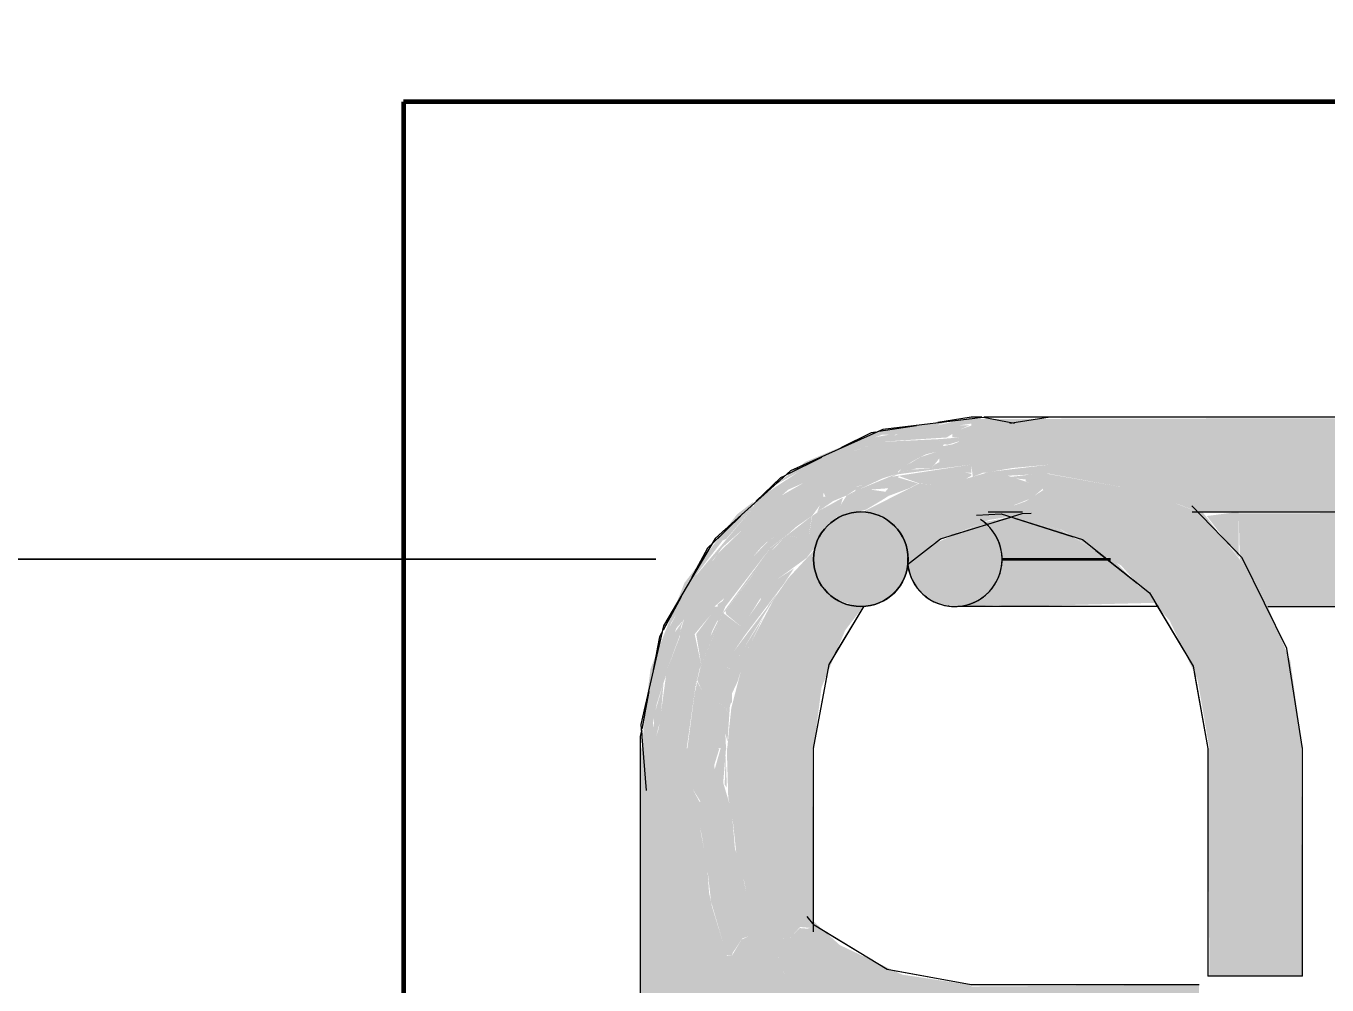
# Model space of a CAD drawing. Header units: millimetres. Extents: x 2384 to 38512, y -3571 to 48684.
# Drawn here: x 3072.2 to 3237.2, y 43203 to 43324.6 of the extents above; entities that cross this region are included whole.
import ezdxf

# ---------------------------------------------------------------- set-up
doc = ezdxf.new("R2010")
doc.units = ezdxf.units.MM
for name, color, linetype, lineweight in [('AA_Dim', 7, 'Continuous', 9), ('AA_Dim-20', 7, 'Continuous', 9), ('AA_Linii', 7, 'Continuous', 9), ('AA_Oformlenie', 7, 'Continuous', 9), ('AF_Stena_Опалубка', 253, 'Continuous', 20), ('KR_Armatura', 7, 'Continuous', 20), ('KR_Armatura_Tonkie', 7, 'Continuous', 20)]:
    doc.layers.add(name, color=color, linetype=linetype, lineweight=lineweight)
doc.styles.add('ISOCPEUR_1', font='isocpeur.ttf', dxfattribs={"width": 0.9, "height": 50})
doc.dimstyles.new('05_Округл_5мм__прозр__1', dxfattribs={"dimscale": 304.8, "dimtxt": 49.799059, "dimasz": 0.111549, "dimexe": 0.098425, "dimexo": 0.065617, "dimgap": 0.006562, "dimtad": 1, "dimdec": 0, "dimrnd": 5, "dimdsep": 46, "dimtxsty": 'ISOCPEUR_1', "dimblk1": 'OBLIQUE', "dimblk2": 'OBLIQUE', "dimsah": 1, "dimcen": 0.09, "dimdle": 0.098425, "dimazin": 0, "dimtfac": 1, "dimtdec": 4, "dimtix": 1, "dimtmove": 0, "dimatfit": 3, "dimfxl": 1, "dimtvp": 1, "dimtolj": 1, "dimtzin": 0, "dimlwd": 18, "dimlwe": 18, "dimarcsym": 2})

# ---------------------------------------------------------------- blocks, each defined once
blk = doc.blocks.new('265_Выпуск П одной длины _НесАрм_РабПлоск_ - В1 _d12_ t250 угловой-3781655-Схема армирования стен входной группы в_о Г_1-Е_1_2_1-3_1 на отм_ -0_920')
at = {"layer": 'KR_Armatura_Tonkie'}
h = blk.add_hatch(color=256, dxfattribs=at)
h.paths.add_polyline_path([(10.22, 0), (13.46, 0.19), (7.39, 3.76), (1.09, 5.34), (-2.32, 4.71), (-1.35, 3.72), (-0.8, 3), (-0.2, 1.55), (0, 0), (9.38, 0)])
h.paths.add_polyline_path([(30, 0.21), (30, 6), (25.96, 5.48), (30, 0.22)])
for points in [[(35.19, 0), (82, 0), (82, 6), (30, 5.8), (30.16, 0), (32.75, 0)], [(100, 0), (100.42, 2.08), (100.93, 3.16), (101.7, 4.21), (99.86, 4.98), (92.09, 5.77), (82, 5.83), (82, 0), (99.56, 0)], [(-6, -6), (-4.45, -5.8), (-3, -5.2), (-1.76, -4.24), (-0.8, -3), (-0.2, -1.55), (0, 0), (-0.2, 1.55), (-0.97, 3.21), (-2.35, 4.7), (-9.33, 1.66), (-11.95, -0.36), (-11.6, -2.01), (-11.2, -3), (-10.24, -4.24), (-9, -5.2), (-7.55, -5.8)], [(0.84, -6), (19.4, -5.53), (14.52, -0.45), (13.77, 0), (0, 0), (-0.4, -2.01), (-0.8, -3), (-1.76, -4.24), (-4.08, -5.75), (-4.45, -5.98), (-0.6, -5.8)], [(34.96, -6), (82, -5.8), (82, 0), (30.16, 0), (32.75, -3.69), (33.71, -6)], [(115.22, -5.29), (112.72, -2.34), (112.44, -2.12), (113.3, -3.65), (113.76, -4.24), (115, -5.2)]]:
    blk.add_hatch(color=256, dxfattribs=at).paths.add_polyline_path(points)
h = blk.add_hatch(color=256, dxfattribs=at)
h.paths.add_polyline_path([(82, -6), (93.89, -5.8), (96.7, -5.64), (105.4, -5.92), (104.45, -5.8), (102.62, -4.9), (101.76, -4.24), (100.8, -3), (100.2, -1.55), (100, 0), (82, 0), (82, -5.8)])
h.paths.add_polyline_path([(112.9, -6), (115.61, -5.8), (115, -5.2), (113.3, -3.65), (112.65, -2.63), (112.2, -1.94), (111.76, -1.63), (110.66, -3.7), (109.78, -4.6), (109, -5.2), (106.74, -5.9), (107.85, -5.92), (111.8, -5.98)])
at = {"layer": 'KR_Armatura'}
for centre, start, end in [((-6, 0), 177.7442, 57.2257), ((118, 0), 204.0267, 223.7698)]:
    blk.add_arc(centre, 6, start, end, dxfattribs=at)
at = {"layer": 'KR_Armatura_Tonkie', "lineweight": 35}
for p, q in [((0, 0), (13.77, 0)), ((100, 0), (97, 0))]:
    blk.add_line(p, q, dxfattribs=at)
at = {"layer": 'KR_Armatura_Tonkie'}
for p, q in [((-11.5, -2.4), (-11.59, -2.17)), ((-9.58, -4.81), (-9.77, -4.67)), ((-6.72, -5.96), (-6.87, -5.94)), ((33.71, -6), (82, -6))]:
    blk.add_line(p, q, dxfattribs=at)
at = {"layer": 'KR_Armatura_Tonkie', "flags": 128}
for points in [[(-11.94, -0.87), (-11.95, -0.78), (-11.96, -0.7)], [(-10.71, -3.72), (-10.77, -3.63), (-10.82, -3.58)], [(-8.22, -5.57), (-8.34, -5.53), (-8.39, -5.5)], [(19.83, -6), (18.68, -6), (17.32, -6), (15.98, -6), (14.67, -6), (13.38, -6), (12.11, -6), (10.88, -6), (9.67, -6), (8.5, -6), (7.36, -6), (6.26, -6), (5.2, -6), (4.18, -6), (3.19, -6), (2.25, -6), (1.36, -6), (0.51, -6), (-0.29, -6), (-1.05, -6), (-1.75, -6), (-2.4, -6), (-3, -6), (-3.55, -6), (-4.05, -6), (-4.49, -6), (-4.87, -6), (-5.2, -6), (-5.48, -6), (-5.62, -6)], [(115.69, -6), (115.16, -6), (114.57, -6), (113.93, -6), (113.24, -6), (112.5, -6), (111.71, -6), (110.88, -6), (109.99, -6), (109.07, -6), (108.09, -6), (107.08, -6), (106.03, -6), (104.94, -6), (103.81, -6), (102.65, -6), (101.45, -6), (100.22, -6), (98.97, -6), (97.68, -6), (96.38, -6), (95.04, -6), (93.69, -6), (92.32, -6), (90.93, -6), (89.53, -6), (88.12, -6), (86.7, -6), (85.26, -6), (83.83, -6), (82.39, -6), (82, -6)]]:
    blk.add_lwpolyline(points, dxfattribs=at)
at = {"layer": 'KR_Armatura_Tonkie'}
for centre, start, end in [((-6, 0), 360, 52.1548), ((-6, 0), 183.4323, 360), ((118, 0), 200.9234, 240)]:
    blk.add_arc(centre, 6, start, end, dxfattribs=at)
blk = doc.blocks.new('350_Хомут прямоугольный верт _НесАрм_РабПлоск_ - 350_Хомут прямоугольный верт _НесАрм_РабПлоск_-3780184-Схема армирования стен входной группы в_о Г_1-Е_1_2_1-3_1 на отм_ -0_920')
at = {"layer": 'KR_Armatura_Tonkie'}
h = blk.add_hatch(color=256, dxfattribs=at)
h.paths.add_polyline_path([(3192.06, 43191), (3192.06, 43203), (3183.31, 43204.31), (3175.39, 43208.06), (3172.06, 43211.08), (3171.66, 43210.24), (3171.26, 43210.14), (3170.3, 43210.22), (3169.06, 43208.94), (3167.74, 43208.86), (3167.61, 43206.15), (3171.35, 43197.54), (3171.86, 43196.75), (3172.06, 43196.21), (3181.19, 43192.43), (3187.18, 43191.64)])
h.paths.add_polyline_path([(3161.68, 43206.66), (3161.82, 43207.1), (3163.06, 43208.93), (3163.78, 43209.15), (3163.65, 43210.91), (3164.51, 43211.66), (3164.93, 43211.55), (3164.14, 43212.96), (3163.54, 43214.66), (3162.94, 43217.53), (3162.09, 43220.32), (3161.69, 43225.02), (3160.6, 43228.65), (3160.96, 43233), (3160.86, 43235.09), (3159.52, 43230.32), (3159.56, 43228.4), (3159.06, 43226.79), (3157.61, 43226.21), (3156.27, 43228.7), (3157.89, 43221.97), (3158.62, 43217.53), (3159.06, 43213.57), (3160.87, 43207.39), (3161.06, 43206.82)])
h.paths.add_polyline_path([(3227.52, 43233), (3234.06, 43233), (3232.53, 43244.11), (3228.43, 43254), (3221.37, 43263), (3220.27, 43263.2), (3216.06, 43264.81), (3210.74, 43266.22), (3201.19, 43267.92), (3197.16, 43267.45), (3197.16, 43267.3), (3198.98, 43267.11), (3198.98, 43266.87), (3201.13, 43265.99), (3201.19, 43265.76), (3198.98, 43264.35), (3197.33, 43263.75), (3197.5, 43262.48), (3197.16, 43262.31), (3203.54, 43260.72), (3211.09, 43256.19), (3217.22, 43249.21), (3220.77, 43241.71), (3222.27, 43233), (3226.51, 43233)])
h.paths.add_polyline_path([(3150.06, 43233), (3151.4, 43241.07), (3151.77, 43243.36), (3152.1, 43244.56), (3153.99, 43248.91), (3155.43, 43251.37), (3157.29, 43255.19), (3160.54, 43259.38), (3160.98, 43259.57), (3164.34, 43263.47), (3164.44, 43264.29), (3162.36, 43262.7), (3155.69, 43254), (3151.39, 43243.11), (3150.27, 43234.55)])
h.paths.add_polyline_path([(3152.09, 43234.49), (3152.63, 43236.61), (3153.03, 43241.26), (3151.82, 43237.15), (3151.82, 43235.22), (3151.84, 43235.15)])
h.paths.add_polyline_path([(3161.16, 43237.58), (3161.58, 43238.75), (3161.73, 43238.85), (3161.72, 43240), (3161.72, 43240.14), (3162.64, 43244.72), (3164.48, 43247.83), (3167.55, 43252.81), (3166.4, 43251.28), (3166.24, 43250.96), (3161.93, 43245.29), (3161.51, 43243.06), (3160.78, 43243.43), (3157.98, 43242.82), (3157.73, 43243.31), (3157.32, 43241.63), (3157.91, 43240.36), (3160.98, 43238.11), (3161.15, 43237.59)])
h.paths.add_polyline_path([(3153.56, 43243.17), (3155.15, 43247.49), (3155.24, 43248.45), (3155.6, 43249.32), (3154.48, 43247.72), (3153.99, 43246.02), (3153.85, 43245.1)])
h.paths.add_polyline_path([(3157.81, 43243.65), (3159.24, 43247.99), (3160.1, 43249.71), (3159.09, 43250.04), (3157.18, 43247.49), (3157.53, 43245.38)])
h.paths.add_polyline_path([(3162.95, 43248.01), (3163.02, 43248.35), (3165.35, 43252.09), (3165.27, 43253.68), (3167.15, 43253.96), (3167.15, 43254.22), (3171.16, 43257.15), (3172.27, 43258.55), (3172.87, 43260), (3174.06, 43261.43), (3175.49, 43262.8), (3175.62, 43263), (3175.28, 43263), (3175.78, 43264.81), (3172.87, 43263.18), (3171.89, 43262.48), (3171.39, 43259.54), (3168.66, 43260), (3166.55, 43257.88), (3160.88, 43250.45), (3161, 43250.02), (3162.95, 43248.4)])
h.paths.add_polyline_path([(3158.03, 43251), (3159.5, 43251), (3160.77, 43252.09), (3164.3, 43257.21), (3165.38, 43258.46), (3166.61, 43259.61), (3168.77, 43260.14), (3169.92, 43261.16), (3171.89, 43262.51), (3173.19, 43264.29), (3173.34, 43265.43), (3172.38, 43267.38), (3173.85, 43268.42), (3167, 43264.51), (3164.85, 43262.48), (3159.91, 43257.71), (3158.86, 43256.16), (3156.98, 43251.79), (3158.03, 43251.31)])
h.paths.add_polyline_path([(3181.64, 43265.05), (3184.18, 43266), (3185.33, 43266.61), (3182.74, 43267.38), (3181.17, 43265.56)])
h.paths.add_polyline_path([(3177.37, 43265.59), (3177.79, 43265.83), (3182.1, 43267.86), (3177.37, 43266.1), (3177.37, 43265.74)])
h.paths.add_polyline_path([(3167.17, 43266.39), (3174.91, 43270.74), (3180.73, 43272.78), (3182.7, 43272.83), (3179.96, 43271.69), (3176.63, 43270.53), (3175.06, 43269.15), (3178.87, 43270.42), (3180.6, 43271.03), (3181.16, 43271.93), (3188.95, 43272.44), (3190.21, 43273.24), (3191.78, 43273.96), (3187.82, 43273.99), (3188.58, 43274.28), (3190.51, 43274.8), (3180.4, 43273.24), (3171.06, 43269.37), (3168.11, 43267.11)])
h.paths.add_polyline_path([(3182.77, 43267.88), (3185.06, 43268.51), (3187.02, 43268.52), (3188.15, 43269.97), (3187.71, 43270.64), (3185.67, 43269.97), (3183.37, 43268.63), (3182.78, 43267.94)])
h.paths.add_polyline_path([(3189.07, 43271.52), (3190.66, 43272), (3190.41, 43272.44), (3188.2, 43272.24), (3187.82, 43271.72), (3188.81, 43271.56)])
h = blk.add_hatch(color=256, dxfattribs=at)
h.paths.add_polyline_path([(3155.04, 43233), (3155.97, 43233), (3157.29, 43242.32), (3160.88, 43251), (3166.61, 43258.46), (3168.77, 43260.14), (3166.6, 43259.6), (3164.25, 43257.15), (3162.01, 43254), (3160.51, 43251.69), (3159.91, 43251.28), (3159.91, 43251), (3158.03, 43251), (3158.03, 43251.31), (3156.98, 43251.79), (3159.32, 43256.91), (3160.53, 43258.54), (3168.87, 43265.83), (3172.38, 43267.38), (3173.58, 43264.94), (3173.27, 43264.94), (3173.19, 43264.29), (3172.87, 43264.18), (3172.87, 43263.85), (3172.53, 43263), (3174.55, 43264.38), (3182.74, 43267.77), (3192.06, 43269), (3192.06, 43273.95), (3189.66, 43273.08), (3189.66, 43272.46), (3190.48, 43272.43), (3190.51, 43271.9), (3189.66, 43271.56), (3188.94, 43271.43), (3188.47, 43271.34), (3188.59, 43271.6), (3187.95, 43271.9), (3188.2, 43272.24), (3181.14, 43271.9), (3180.5, 43270.99), (3175.31, 43269.37), (3177.17, 43270.74), (3180.61, 43271.9), (3182.2, 43272.59), (3182.67, 43272.97), (3179.83, 43272.47), (3174.91, 43270.74), (3172.45, 43269.57), (3164.77, 43264.54), (3164.34, 43263.47), (3156.76, 43254.46), (3154.42, 43249.55), (3153.26, 43247.49), (3151.82, 43243.85), (3151.49, 43241.43), (3150.87, 43238.71), (3150.27, 43233), (3154.51, 43233)])
h.paths.add_polyline_path([(3152.09, 43234.49), (3151.69, 43236.21), (3152.19, 43238.7), (3153.36, 43242.29), (3152.43, 43235.51)])
h.paths.add_polyline_path([(3153.56, 43243.17), (3154.48, 43247.72), (3154.66, 43248.26), (3155.65, 43249.37), (3155.2, 43247.99), (3155.12, 43247.23), (3153.83, 43243.87)])
h.paths.add_polyline_path([(3157.81, 43243.65), (3156.98, 43247.49), (3159.09, 43250.04), (3159.91, 43249.77), (3159.91, 43249.28), (3159.91, 43249.12), (3158.86, 43246.95)])
h.paths.add_polyline_path([(3168.77, 43260.14), (3168.81, 43260.15), (3169.59, 43260.89)])
h.paths.add_polyline_path([(3176.29, 43265.1), (3177.37, 43265.82), (3177.37, 43266.04), (3177.53, 43266.2), (3177.68, 43266.26), (3182.55, 43267.8), (3177.37, 43265.66)])
h.paths.add_polyline_path([(3182.77, 43267.88), (3182.82, 43268.16), (3184.57, 43269.41), (3186.34, 43270.31), (3187.71, 43270.64), (3188.15, 43269.97), (3188.02, 43269.93), (3188.02, 43269.31), (3187.44, 43269), (3187.02, 43268.52), (3184.57, 43268.37)])
h.paths.add_polyline_path([(3190.12, 43273.92), (3192.06, 43274.2), (3192.06, 43275), (3187.76, 43273.96), (3189.66, 43273.92)])
h = blk.add_hatch(color=256, dxfattribs=at)
h.paths.add_polyline_path([(3806.06, 43269), (3938.06, 43269), (3938.06, 43275), (3811.86, 43274.8), (3806.34, 43269.27)])
h.paths.add_polyline_path([(3667.36, 43269), (3806.06, 43269), (3806.06, 43269.27), (3805.79, 43269.28), (3800.06, 43275), (3192.06, 43274.8), (3192.06, 43273.97), (3192.06, 43273.82), (3192.06, 43269), (3638.54, 43269)])
h = blk.add_hatch(color=256, dxfattribs=at)
h.paths.add_polyline_path([(3159.06, 43233), (3160.32, 43233.05), (3160.87, 43234.93), (3161.14, 43233.83), (3161.49, 43238.92), (3161.15, 43237.59), (3160.96, 43238.12), (3157.91, 43240.36), (3157.32, 43241.44), (3156.98, 43240), (3156.06, 43233), (3157.61, 43233)])
h.paths.add_polyline_path([(3161.68, 43239.9), (3162.4, 43241.43), (3163.81, 43245.78), (3165.71, 43249.67), (3162.82, 43245.06), (3162.36, 43244.04), (3161.7, 43240)])
h.paths.add_polyline_path([(3157.73, 43243.31), (3157.98, 43242.82), (3160.78, 43243.43), (3161.52, 43243.08), (3161.99, 43245.38), (3163.45, 43247.49), (3168.29, 43253.87), (3169.59, 43255.85), (3166.61, 43253.88), (3165.27, 43253.68), (3165.36, 43251.85), (3162.95, 43248.4), (3160.64, 43250.15), (3164.13, 43254.74), (3167.08, 43258.48), (3168.72, 43260.08), (3166.55, 43258.38), (3160.55, 43250.19), (3157.77, 43243.47)])
h.paths.add_polyline_path([(3157.06, 43240.58), (3157.61, 43243.11), (3157.29, 43242.32)])
h.paths.add_polyline_path([(3171.39, 43259.54), (3171.85, 43262.48), (3168.66, 43260), (3169.59, 43259.85)])
h.paths.add_polyline_path([(3175.06, 43262.2), (3177.37, 43262.91), (3178.74, 43263.3), (3180.79, 43264.53), (3181.63, 43265.06), (3181.15, 43265.56), (3179.27, 43265.83), (3181.55, 43266), (3182.89, 43267.55), (3185.53, 43266.59), (3188.29, 43266.36), (3191.32, 43267.17), (3192.06, 43267.59), (3192.06, 43267.82), (3191.27, 43268.02), (3192.06, 43267.95), (3192.06, 43269), (3181.96, 43267.45), (3176.27, 43265.09), (3175.58, 43264), (3175.06, 43262.48)])
h.paths.add_polyline_path([(3172.58, 43262.98), (3174.39, 43264.14), (3172.58, 43263.04)])
h = blk.add_hatch(color=256, dxfattribs=at)
h.paths.add_polyline_path([(3831.38, 43263), (3938.06, 43263.2), (3938.06, 43269), (3806.06, 43269), (3812.06, 43263), (3831.15, 43263)])
h.paths.add_polyline_path([(3725, 43263), (3800.27, 43263.2), (3806.06, 43269), (3288.06, 43269), (3297.42, 43267.24), (3304.62, 43266.51), (3307.34, 43265.81), (3312.99, 43264.6), (3316.14, 43263.2), (3317.48, 43263), (3696.18, 43263)])
h.paths.add_polyline_path([(3202.06, 43269), (3192.06, 43269), (3192.26, 43267.45), (3193.52, 43267.96), (3193.8, 43267.96), (3197.29, 43268.57), (3198.98, 43268.72)])
h.paths.add_polyline_path([(3278.25, 43263), (3288.06, 43263.2), (3288.06, 43269), (3202.06, 43269), (3202.06, 43267.81), (3210.61, 43266.25), (3210.84, 43266.22), (3211.27, 43266), (3212.61, 43265.73), (3218.51, 43263.91), (3220.31, 43263.2), (3221.37, 43263), (3263.84, 43263)])
for points in [[(3154.51, 43147), (3156.06, 43147), (3156.06, 43233), (3150.06, 43233), (3150.27, 43147), (3153.06, 43147)], [(3228.06, 43204.1), (3234.06, 43204.1), (3233.86, 43233), (3222.06, 43233), (3222.27, 43204.1), (3226.51, 43204.1)], [(3206.19, 43191), (3220.96, 43191.2), (3220.96, 43203), (3192.06, 43202.8), (3192.06, 43191)]]:
    blk.add_hatch(color=256, dxfattribs=at).paths.add_polyline_path(points)
h = blk.add_hatch(color=256, dxfattribs=at)
h.paths.add_polyline_path([(3156.06, 43147), (3161.06, 43147), (3161.06, 43206.82), (3159.17, 43212.96), (3159.06, 43213.57), (3158.81, 43214.66), (3158.57, 43218.19), (3157.25, 43225.02), (3156.71, 43227.89), (3157.73, 43226.25), (3159.06, 43226.79), (3159.67, 43228.4), (3159.47, 43230.9), (3160.12, 43233), (3156.06, 43233), (3156.06, 43150.11)])
h.paths.add_polyline_path([(3161.06, 43228.03), (3160.92, 43232.51), (3160.79, 43228.4), (3160.96, 43228.17)])
for p, q in [((3192.06, 43275), (3187.81, 43274.34)), ((3193.4, 43275), (3192.06, 43275)), ((3800.63, 43275), (3193.71, 43275)), ((3185.12, 43273.93), (3180.32, 43273.18)), ((3173.08, 43269.92), (3168.73, 43267.76)), ((3162.81, 43262.46), (3159.32, 43259.09)), ((3194.19, 43263), (3198.55, 43263)), ((3220.06, 43263), (3220.72, 43263)), ((3220.86, 43263), (3295.8, 43263)), ((3155.28, 43252.24), (3152.97, 43247.98)), ((3151.19, 43240.23), (3150.27, 43235.47)), ((3150.06, 43233), (3150.06, 43147))]:
    blk.add_line(p, q, dxfattribs=at)
at = {"layer": 'KR_Armatura_Tonkie', "lineweight": 9}
for p, q in [((3222.06, 43233), (3222.06, 43204.1)), ((3234.06, 43204.1), (3234.06, 43233)), ((3234.06, 43204.1), (3222.06, 43204.1)), ((3220.96, 43203), (3192.06, 43203))]:
    blk.add_line(p, q, dxfattribs=at)
at = {"layer": 'KR_Armatura_Tonkie', "lineweight": 9, "flags": 128}
for points in [[(3197.55, 43274.21), (3193.59, 43274.97), (3180.84, 43273.47), (3169.14, 43268.19), (3159.58, 43259.62), (3153.05, 43248.56), (3150.17, 43236.05), (3150.85, 43227.67)], [(3234.06, 43233), (3232.1, 43245.69), (3226.4, 43257.19), (3220.03, 43263.79)], [(3192.71, 43262.59), (3195.84, 43262.76), (3206.17, 43259.48), (3214.65, 43252.74), (3220.19, 43243.43), (3222.06, 43233)], [(3192.06, 43203), (3181.41, 43204.96), (3172.14, 43210.57), (3171.27, 43211.68)]]:
    blk.add_lwpolyline(points, dxfattribs=at)
at = {"layer": 'KR_Armatura_Tonkie', "flags": 128}
for points in [[(3179.95, 43273.13), (3179.37, 43273.04), (3175.52, 43271.13)], [(3168.4, 43267.59), (3167.87, 43267.33), (3164.78, 43264.35)], [(3159.05, 43258.83), (3158.63, 43258.42), (3156.58, 43254.64)], [(3152.79, 43247.65), (3152.51, 43247.14), (3151.7, 43242.91)], [(3150.2, 43235.1), (3150.09, 43234.53), (3150.06, 43233)]]:
    blk.add_lwpolyline(points, dxfattribs=at)
blk = doc.blocks.new('350_Хомут прямоугольный верт _НесАрм_РабПлоск_ - 350_Хомут прямоугольный верт _НесАрм_РабПлоск_-V2-Схема армирования стен входной группы в_о Г_1-Е_1_2_1-3_1 на отм_ -0_920')
at = {"layer": 'KR_Armatura_Tonkie', "lineweight": 9}
for p, q in [((3180.84, 43273.47), (3179.49, 43272.86)), ((3197.56, 43262.22), (3204.98, 43259.85)), ((3207.88, 43258.11), (3213.11, 43253.96)), ((3215.48, 43251.35), (3219.05, 43245.35)), ((3220.33, 43242.63), (3222.06, 43233)), ((3222.06, 43233), (3222.06, 43204.1)), ((3234.06, 43204.1), (3234.06, 43233)), ((3179.47, 43206.13), (3173.59, 43209.69)), ((3192.06, 43203), (3182.29, 43204.79)), ((3233.86, 43204.1), (3222.27, 43204.1)), ((3220.96, 43203), (3192.06, 43203))]:
    blk.add_line(p, q, dxfattribs=at)
at = {"layer": 'KR_Armatura_Tonkie'}
for p, q in [((3169.38, 43268.08), (3168.73, 43267.76)), ((3160.37, 43260.1), (3159.32, 43259.09)), ((3153.72, 43249.37), (3152.97, 43247.98)), ((3150.6, 43237.2), (3150.27, 43235.47))]:
    blk.add_line(p, q, dxfattribs=at)
at = {"layer": 'KR_Armatura_Tonkie', "flags": 128}
for points in [[(3179.95, 43273.13), (3179.37, 43273.04), (3176.66, 43271.69)], [(3168.4, 43267.59), (3167.87, 43267.33), (3166.59, 43266.1)], [(3159.05, 43258.83), (3158.63, 43258.42), (3157.54, 43256.41)], [(3152.79, 43247.65), (3152.51, 43247.14), (3152.22, 43245.63)], [(3150.2, 43235.1), (3150.09, 43234.53), (3150.06, 43233)]]:
    blk.add_lwpolyline(points, dxfattribs=at)
at = {"layer": 'KR_Armatura_Tonkie', "lineweight": 9, "flags": 128}
for points in [[(3170.07, 43268.61), (3169.14, 43268.19), (3167.3, 43266.55)], [(3160.94, 43260.84), (3159.58, 43259.62), (3158.16, 43257.22)], [(3227.14, 43255.68), (3226.4, 43257.19), (3224.39, 43259.27)], [(3154.1, 43250.34), (3153.05, 43248.56), (3152.57, 43246.47)], [(3232.23, 43244.83), (3232.1, 43245.69), (3230.75, 43248.4)], [(3150.81, 43238.84), (3150.17, 43236.05), (3150.28, 43234.71)]]:
    blk.add_lwpolyline(points, dxfattribs=at)
blk = doc.blocks.new('350_Стержень верт с удлинением концов _НесАрм_РабПлоск_ - 350_Стержень верт с удлинением концов _НесАрм_РабПлоск_-3794748-Схема армирования стен входной группы в_о Г_1-Е_1_2_1-3_1 на отм_ -0_920')
at = {"layer": 'KR_Armatura_Tonkie'}
blk.add_hatch(color=256, dxfattribs=at).paths.add_polyline_path([(12.23, 18.72), (13.78, 18.93), (15.23, 19.53), (16.47, 20.48), (17.42, 21.72), (18.02, 23.17), (18.23, 24.72), (18.02, 26.28), (17.42, 27.72), (16.47, 28.97), (14.55, 30.2), (13.78, 30.52), (11.53, 30.63), (9.91, 30.2), (9.23, 29.92), (7.98, 28.97), (7.03, 27.72), (6.43, 26.28), (6.23, 24.72), (6.62, 22.71), (7.03, 21.72), (7.98, 20.48), (9.23, 19.53), (11.53, 18.81)])
at = {"layer": 'AA_Oformlenie'}
for start, end in [(360, 180), (180, 360)]:
    blk.add_arc((12.23, 24.72), 6, start, end, dxfattribs=at)
at = {"layer": 'KR_Armatura_Tonkie'}
blk.add_circle((12.23, 24.72), 6, dxfattribs=at)
blk = doc.blocks.new('350_Стержень П торец СК-СГ _НесАрм_РабПлоск_ - 350_Стержень П торец СК-СГ _НесАрм_РабПлоск_-3787888-Схема армирования стен входной группы в_о Г_1-Е_1_2_1-3_1 на отм_ -0_920')
at = {"layer": 'KR_Armatura_Tonkie'}
blk.add_hatch(color=256, dxfattribs=at).paths.add_polyline_path([(3263.84, 43263), (3288.06, 43263.2), (3288.06, 43275), (3202.06, 43274.8), (3202.06, 43267.81), (3210.61, 43266.25), (3210.84, 43266.22), (3211.27, 43266), (3212.61, 43265.73), (3218.51, 43263.91), (3220.51, 43263.16), (3221.37, 43263), (3235.01, 43263)])
h = blk.add_hatch(color=256, dxfattribs=at)
h.paths.add_polyline_path([(3162.95, 43233), (3172.06, 43233), (3173.08, 43240.76), (3176.08, 43248), (3178.42, 43251.05), (3177.37, 43251.09), (3176.12, 43251.37), (3174.66, 43252.11), (3173.82, 43252.76), (3172.58, 43254.68), (3172.27, 43255.45), (3172.1, 43257.27), (3172.05, 43258.04), (3168.84, 43254.58), (3167.02, 43251.92), (3164.1, 43246.38), (3163.35, 43244.75), (3161.63, 43238.12), (3161.35, 43235.49), (3161.12, 43233), (3161.82, 43233)])
h.paths.add_polyline_path([(3184.01, 43256.64), (3187.37, 43259.11), (3194.3, 43261.98), (3197.55, 43262.49), (3197.54, 43263.88), (3199.74, 43264.76), (3201.2, 43266), (3200.83, 43266.22), (3199.93, 43266.52), (3196.68, 43267.59), (3202.06, 43267.87), (3202.06, 43269), (3194.33, 43268.07), (3191.78, 43267.31), (3188.02, 43266.39), (3185.4, 43266.58), (3178.28, 43262.97), (3180.38, 43262.48), (3181.11, 43262.16), (3182.3, 43261.24), (3183.58, 43259.23), (3183.86, 43258.55), (3184.06, 43257)])
h = blk.add_hatch(color=256, dxfattribs=at)
h.paths.add_polyline_path([(3166.06, 42445), (3172.06, 42445), (3171.86, 43111.13), (3170.83, 43112.4), (3170.12, 43115.14), (3168.85, 43118.18), (3167.39, 43120.46), (3164.51, 43123.62), (3162.89, 43123.39), (3161.68, 43121.68), (3160.87, 43120.5), (3160.24, 43120.47), (3160.06, 43119.96), (3160.27, 42445), (3164.51, 42445)])
h.paths.add_polyline_path([(3167.61, 43121.35), (3169.06, 43122.08), (3170.3, 43124.21), (3171.59, 43124.2), (3172.06, 43124.65), (3171.83, 43196.81), (3170.25, 43200.2), (3168.42, 43204.31), (3168.29, 43204.53), (3167.61, 43206.47), (3167.79, 43208.87), (3169.06, 43208.94), (3170.36, 43210.36), (3171.66, 43210.24), (3171.86, 43210.34), (3172.06, 43211.08), (3171.86, 43233), (3161.06, 43233), (3161.24, 43226.82), (3161.82, 43223.85), (3162.26, 43219.78), (3163.29, 43216.02), (3163.66, 43214.03), (3164.51, 43211.66), (3163.65, 43210.91), (3163.78, 43209.15), (3162.95, 43208.77), (3161.68, 43206.66), (3161.06, 43206.74), (3161.06, 43147), (3161.82, 43136.94), (3162.16, 43134.62), (3162.77, 43132.95), (3163.35, 43128.41), (3164.51, 43125.06), (3166.06, 43122.25), (3166.94, 43121.55), (3167.39, 43121.44)])
for p, q in [((3202.06, 43275), (3196.96, 43274.21)), ((3288.06, 43275), (3202.06, 43275)), ((3220.06, 43263), (3288.06, 43263)), ((3172.06, 43209.72), (3172.06, 43233))]:
    blk.add_line(p, q, dxfattribs=at)
at = {"layer": 'KR_Armatura_Tonkie', "flags": 128}
for points in [[(3183.97, 43256.31), (3188.17, 43259.59), (3198.52, 43262.79), (3199.68, 43262.86)], [(3172.06, 43233), (3174.02, 43243.66), (3178.5, 43251.06)]]:
    blk.add_lwpolyline(points, dxfattribs=at)
blk = doc.blocks.new('350_Стержень П торец СК-СГ _НесАрм_РабПлоск_ - 350_Стержень П торец СК-СГ _НесАрм_РабПлоск_-V4-Схема армирования стен входной группы в_о Г_1-Е_1_2_1-3_1 на отм_ -0_920')
at = {"layer": 'KR_Armatura_Tonkie'}
for p, q in [((3189.6, 43260.03), (3197.06, 43262.34)), ((3183.97, 43256.31), (3187.76, 43259.27)), ((3174.85, 43245.03), (3178.5, 43251.06)), ((3172.06, 43233), (3173.81, 43242.51)), ((3172.06, 43211.08), (3172.06, 43233))]:
    blk.add_line(p, q, dxfattribs=at)
blk = doc.blocks.new('DIMBLOCK6-Схема армирования стен входной группы в_о Г_1-Е_1_2_1-3_1 на отм_ -0_920')
at = {"layer": 'AA_Dim-20', "lineweight": 30}
for p, q in [((2828.22, 43257), (2811.22, 43274)), ((2828.22, 43257), (2845.22, 43240)), ((2828.22, 43123), (2811.22, 43140)), ((2828.22, 43123), (2845.22, 43106))]:
    blk.add_line(p, q, dxfattribs=at)
at = {"layer": 'AA_Dim-20', "lineweight": 18}
for p, q in [((3152.06, 43257), (2798.22, 43257)), ((2828.22, 43123), (2828.22, 43257)), ((2828.22, 43257), (3152.06, 43257)), ((3152.06, 43123), (2798.22, 43123)), ((2828.22, 43123), (3152.06, 43123))]:
    blk.add_line(p, q, dxfattribs=at)
at = {"layer": 'AA_Dim-20', "color": 0, "lineweight": 18, "insert": (2760.9, 43146.9), "char_height": 50, "width": 103.4288, "attachment_point": 1, "rotation": 90, "line_spacing_factor": 1.149209, "style": 'ISOCPEUR_1'}
blk.add_mtext('135', dxfattribs=at)
blk = doc.blocks.new('_Oblique')
at = {"color": 0, "linetype": 'ByBlock', "lineweight": -2}
blk.add_line((-0.5, -0.5), (0.5, 0.5), dxfattribs=at)
blk = doc.blocks.new('DIMBLOCK7-Схема армирования стен входной группы в_о Г_1-Е_1_2_1-3_1 на отм_ -0_920')
at = {"layer": 'AA_Dim-20', "lineweight": 30}
for p, q in [((2828.22, 43357), (2811.22, 43374)), ((2828.22, 43357), (2845.22, 43340)), ((2828.22, 43257), (2811.22, 43274)), ((2828.22, 43257), (2845.22, 43240))]:
    blk.add_line(p, q, dxfattribs=at)
at = {"layer": 'AA_Dim-20', "lineweight": 18}
for p, q in [((3792.06, 43357), (2798.22, 43357)), ((2828.22, 43257), (2828.22, 43357)), ((2828.22, 43357), (3792.06, 43357)), ((3152.06, 43257), (2798.22, 43257)), ((2828.22, 43257), (3152.06, 43257))]:
    blk.add_line(p, q, dxfattribs=at)
at = {"layer": 'AA_Dim-20', "color": 0, "lineweight": 18, "insert": (2760.9, 43263.9), "char_height": 50, "width": 103.4288, "attachment_point": 1, "rotation": 90, "line_spacing_factor": 1.149209, "style": 'ISOCPEUR_1'}
blk.add_mtext('100', dxfattribs=at)

msp = doc.modelspace()

# ---------------------------------------------------------------- linework, layer by layer
at = {"layer": 'AA_Linii'}
msp.add_circle((3178.0616, 43256.9999), 6, dxfattribs=at)
at = {"layer": 'AF_Stena_Опалубка', "lineweight": 60}
for p, q in [((4010.0619, 43314.9999), (3120.0616, 43314.9999)), ((3120.0616, 43314.9999), (3120.0616, 43064.9999))]:
    msp.add_line(p, q, dxfattribs=at)

# ---------------------------------------------------------------- block references
at = {"layer": 'KR_Armatura_Tonkie'}
for name, p in [('350_Хомут прямоугольный верт _НесАрм_РабПлоск_ - 350_Хомут прямоугольный верт _НесАрм_РабПлоск_-3780184-Схема армирования стен входной группы в_о Г_1-Е_1_2_1-3_1 на отм_ -0_920', (0, 0)), ('350_Хомут прямоугольный верт _НесАрм_РабПлоск_ - 350_Хомут прямоугольный верт _НесАрм_РабПлоск_-V2-Схема армирования стен входной группы в_о Г_1-Е_1_2_1-3_1 на отм_ -0_920', (0, 0)), ('350_Хомут прямоугольный верт _НесАрм_РабПлоск_ - 350_Хомут прямоугольный верт _НесАрм_РабПлоск_-V2-Схема армирования стен входной группы в_о Г_1-Е_1_2_1-3_1 на отм_ -0_920', (0, 0)), ('350_Хомут прямоугольный верт _НесАрм_РабПлоск_ - 350_Хомут прямоугольный верт _НесАрм_РабПлоск_-V2-Схема армирования стен входной группы в_о Г_1-Е_1_2_1-3_1 на отм_ -0_920', (0, 0)), ('350_Хомут прямоугольный верт _НесАрм_РабПлоск_ - 350_Хомут прямоугольный верт _НесАрм_РабПлоск_-V2-Схема армирования стен входной группы в_о Г_1-Е_1_2_1-3_1 на отм_ -0_920', (0, 0)), ('350_Стержень П торец СК-СГ _НесАрм_РабПлоск_ - 350_Стержень П торец СК-СГ _НесАрм_РабПлоск_-3787888-Схема армирования стен входной группы в_о Г_1-Е_1_2_1-3_1 на отм_ -0_920', (0, 0)), ('350_Стержень верт с удлинением концов _НесАрм_РабПлоск_ - 350_Стержень верт с удлинением концов _НесАрм_РабПлоск_-3794748-Схема армирования стен входной группы в_о Г_1-Е_1_2_1-3_1 на отм_ -0_920', (3165.8351, 43232.2771)), ('350_Стержень П торец СК-СГ _НесАрм_РабПлоск_ - 350_Стержень П торец СК-СГ _НесАрм_РабПлоск_-V4-Схема армирования стен входной группы в_о Г_1-Е_1_2_1-3_1 на отм_ -0_920', (0, 0)), ('350_Стержень П торец СК-СГ _НесАрм_РабПлоск_ - 350_Стержень П торец СК-СГ _НесАрм_РабПлоск_-V4-Схема армирования стен входной группы в_о Г_1-Е_1_2_1-3_1 на отм_ -0_920', (0, 0)), ('350_Стержень П торец СК-СГ _НесАрм_РабПлоск_ - 350_Стержень П торец СК-СГ _НесАрм_РабПлоск_-V4-Схема армирования стен входной группы в_о Г_1-Е_1_2_1-3_1 на отм_ -0_920', (0, 0)), ('350_Стержень П торец СК-СГ _НесАрм_РабПлоск_ - 350_Стержень П торец СК-СГ _НесАрм_РабПлоск_-V4-Схема армирования стен входной группы в_о Г_1-Е_1_2_1-3_1 на отм_ -0_920', (0, 0)), ('265_Выпуск П одной длины _НесАрм_РабПлоск_ - В1 _d12_ t250 угловой-3781655-Схема армирования стен входной группы в_о Г_1-Е_1_2_1-3_1 на отм_ -0_920', (3195.9704, 43256.9999))]:
    msp.add_blockref(name, p, dxfattribs=at)

# ---------------------------------------------------------------- dimensions: what is measured, and where the dimension line sits
at = {"layer": 'AA_Dim', "lineweight": 18}
for base, p1, p2, override, picture, middle in [((2828.2181, 43356.9999), (3172.0616, 43256.9999), (3812.0619, 43356.9999), {"dimpost": '<>', "dimfxl": 647.765675}, 'DIMBLOCK7-Схема армирования стен входной группы в_о Г_1-Е_1_2_1-3_1 на отм_ -0_920', (2801.2181, 43306.9999)), ((2828.2181, 43256.9999), (3172.0616, 43122.9999), (3172.0616, 43256.9999), {"dimpost": '<>', "dimfxl": 134}, 'DIMBLOCK6-Схема армирования стен входной группы в_о Г_1-Е_1_2_1-3_1 на отм_ -0_920', (2801.2181, 43189.9999))]:
    dim = msp.add_linear_dim(base=base, p1=p1, p2=p2, angle=90, dimstyle='05_Округл_5мм__прозр__1', override=override, dxfattribs=at)
    dim.commit()
    dim.dimension.update_dxf_attribs({"geometry": picture, "text_midpoint": middle})

doc.saveas('drawing.dxf')
